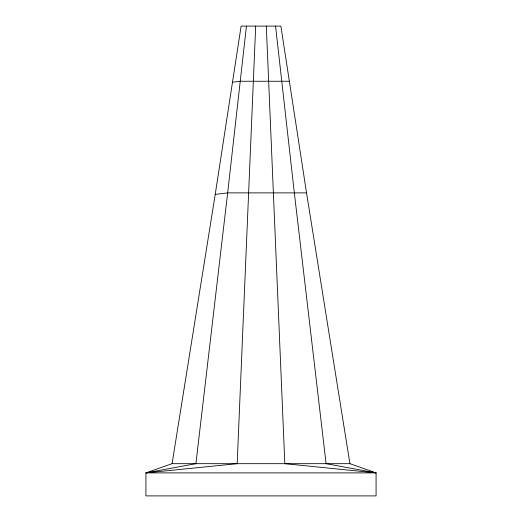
<?xml version="1.0" encoding="UTF-8"?>
<svg xmlns="http://www.w3.org/2000/svg" width="522" height="522" viewBox="0 0 522 522"><rect width="100%" height="100%" fill="white"/><g stroke="black" fill="none" stroke-linecap="round" stroke-linejoin="round"><path stroke-width="0.78" d="M255.676 26.1L237.171 463.68L145.925 472.886L145.925 495.9L376.075 495.9L376.075 472.886L349.923 463.68L172.077 463.68L145.925 472.886L376.075 472.886L326.1 463.68L294.336 192.879L275.551 26.1M246.449 26.1L227.664 192.879L195.9 463.68L145.925 472.886M172.077 463.68L215.227 194.399L241.125 26.1L280.875 26.1L306.538 192.879L349.923 463.68M232.492 82.202L240.237 81.256L289.364 81.256M215.227 194.399L227.664 192.879L306.538 192.879M376.075 472.886L284.829 463.68L266.324 26.1"/></g></svg>
